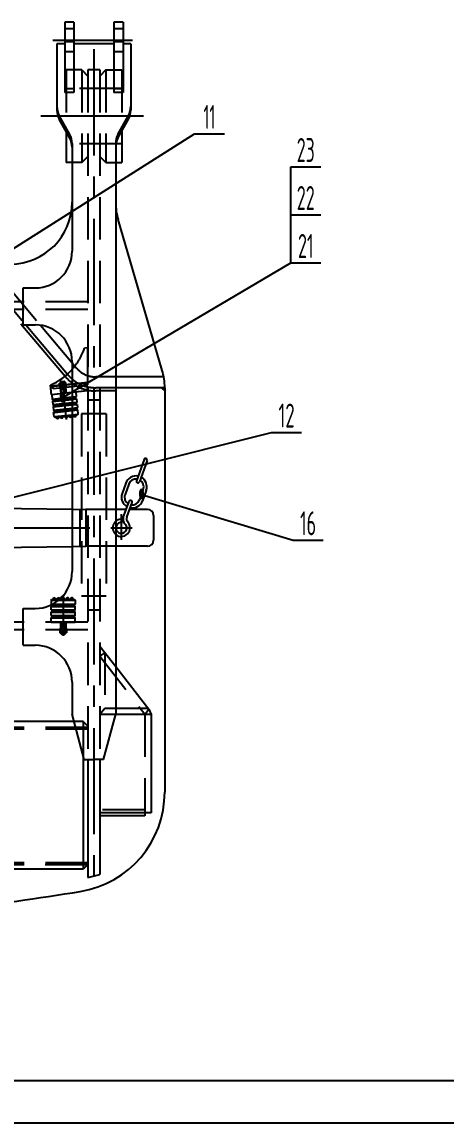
# Model space of a CAD drawing. Header units: millimetres. Extents: x 0 to 14700, y 0 to 10395.
# Drawn here: x 6079 to 7831, y 0 to 4542 of the extents above; entities that cross this region are included whole.
import ezdxf
from ezdxf.enums import TextEntityAlignment as Align

# ---------------------------------------------------------------- set-up
doc = ezdxf.new("R2010")
doc.units = ezdxf.units.MM
doc.header["$LTSCALE"] = 350
doc.linetypes.add('F', pattern=[0.75, 0.5, -0.25])
doc.linetypes.add('G', pattern=[2, 1.25, -0.25, 0.25, -0.25])
for name, color, linetype in [('01', 7, 'Continuous'), ('02', 1, 'Continuous'), ('04', 2, 'F'), ('05', 4, 'G'), ('11', 3, 'Continuous')]:
    doc.layers.add(name, color=color, linetype=linetype)
doc.styles.get("Standard").update_dxf_attribs({"font": 'isocp', "width": 0.707, "bigfont": 'intecad.shx'})

# ---------------------------------------------------------------- blocks, each defined once
blk = doc.blocks.new('*U127')
at = {"layer": '01'}
blk.add_lwpolyline([(25, 5), (415, 5)], dxfattribs=at)
at = {"layer": '02'}
blk.add_lwpolyline([(0, 0), (420, 0)], dxfattribs=at)

msp = doc.modelspace()

# ---------------------------------------------------------------- hatches: boundary and pattern name
at = {"layer": '02'}
for points in [[(6208.2789, 3030.1945), (6197.287, 3039.0927), (6198.3338, 3029.1476)], [(6668.6213, 3033.0924), (6655.6213, 3033.0924), (6668.6213, 3020.0924)]]:
    msp.add_hatch(color=256, dxfattribs=at).paths.add_polyline_path(points)

# ---------------------------------------------------------------- linework, layer by layer
for p, q in [((6200.9509, 3004.285), (6196.7295, 3044.3888)), ((6200.9509, 3004.285), (6196.7295, 3044.3888)), ((6285.4932, 3048.3776), (6197.287, 3039.0927)), ((6197.287, 3039.0927), (6208.2789, 3030.1945)), ((6208.2789, 3030.1945), (6285.4932, 3038.3223))]:
    msp.add_line(p, q)
msp.add_arc((6096.7372, 3277.8787), 254, 293.1830697, 318.2112108)
at = {"layer": '01'}
for p, q in [((6293.6213, 4541.7924), (6255.6213, 4541.7924)), ((6496.6213, 4541.7924), (6458.6213, 4541.7924)), ((6293.6213, 4266.365), (6255.6213, 4266.365)), ((6293.6213, 4251.6147), (6255.6213, 4251.6147)), ((6496.6213, 4266.365), (6458.6213, 4266.365)), ((6496.6213, 4251.6147), (6458.6213, 4251.6147)), ((6074.6213, 3296.5567), (6256.7886, 3080.649)), ((6094.9751, 3292.5924), (6266.6703, 3089.0964)), ((6155.0771, 3291.1409), (6286.1213, 3135.8252)), ((6286.1213, 3140.5924), (6286.1213, 2274.5924)), ((5244.6213, 2546.6246), (6286.1213, 2531.8917)), ((6509.6945, 2531.0924), (6466.1213, 2531.0924)), ((6597.6213, 2531.0924), (6523.5003, 2531.0924)), ((6622.6213, 2506.0924), (6622.6213, 2404.0924)), ((5244.6213, 2363.5602), (6286.1213, 2378.2932)), ((6597.6213, 2379.0924), (6466.1213, 2379.0924)), ((6286.1213, 1818.5924), (6286.1213, 1686.6949)), ((6336.1213, 1500.0924), (6286.1213, 1686.6949)), ((6416.1213, 1500.0924), (6466.1213, 1686.6949)), ((6600.095, 1710.0924), (6466.1213, 1710.0924)), ((6612.1213, 1685.0924), (6466.1213, 1685.0924)), ((6302.3597, 1656.0924), (4731.1213, 1656.0924)), ((6332.1213, 1545.0206), (6332.1213, 1046.847)), ((6336.1213, 1500.0924), (6376.1213, 1500.0924)), ((6416.1213, 1500.0924), (6376.1213, 1500.0924)), ((6612.1213, 1279.0924), (6401.1213, 1279.0924)), ((6587.1213, 1279.0924), (6587.1213, 1267.0924)), ((6587.1213, 1267.0924), (6401.1213, 1267.0924)), ((6332.1213, 1046.847), (4731.1213, 1046.847)), ((6351.1213, 1065.847), (6332.1213, 1046.847)), ((6351.1213, 1012.0924), (6401.1213, 1025.4899))]:
    msp.add_line(p, q, dxfattribs=at)
at = {"layer": '01', "color": 7, "linetype": 'Continuous'}
for p, q in [((6255.6213, 4541.7924), (6255.6213, 4251.6147)), ((6293.6213, 4541.7924), (6293.6213, 4251.6147)), ((6458.6213, 4541.7924), (6458.6213, 4251.6147)), ((6496.6213, 4541.7924), (6496.6213, 4251.6147)), ((6255.6213, 4451.4147), (6223.6213, 4451.4147)), ((6223.6213, 4451.4147), (6223.6213, 4177.9801)), ((6458.6213, 4451.4147), (6293.6213, 4451.4147)), ((6528.6213, 4451.4147), (6496.6213, 4451.4147)), ((6528.6213, 4451.4147), (6528.6213, 4177.9801)), ((6276.5798, 4077.8483), (6233.1627, 4156.1119)), ((6276.5798, 4062.8483), (6233.1627, 4141.1119)), ((6475.6627, 4077.8483), (6519.0798, 4156.1119)), ((6475.6627, 4062.8483), (6519.0798, 4141.1119)), ((6261.1213, 4090.7138), (6261.1213, 3962.0924)), ((6491.1213, 4090.7138), (6491.1213, 3962.0924)), ((6286.1213, 4040.9801), (6286.1213, 3596.5924)), ((6466.1213, 4040.9801), (6466.1213, 1686.6949)), ((6286.1213, 3962.0924), (6261.1213, 3962.0924)), ((6466.1213, 3962.0924), (6491.1213, 3962.0924)), ((6658.3551, 3104.719), (6476.3875, 3726.4658)), ((6083.6213, 3444.5924), (6134.1213, 3444.5924)), ((6083.6213, 3292.5924), (6083.6213, 3444.5924)), ((6083.6213, 3292.5924), (6134.1213, 3292.5924)), ((6664.6193, 3078.0924), (6466.1213, 3078.0924)), ((6286.1213, 3013.2503), (6200.9509, 3004.285)), ((6285.4932, 3013.1842), (6200.9509, 3004.285)), ((6201.9455, 3004.3897), (6203.8298, 2986.4886)), ((6668.6213, 3033.0924), (6466.1213, 3033.0924)), ((6655.6213, 3033.0924), (6668.6213, 3020.0924)), ((6655.6213, 3033.0924), (6668.6213, 3020.0924)), ((6668.6213, 3033.0924), (6668.6213, 2383.0492)), ((6203.8298, 2986.4886), (6286.1213, 2995.1509)), ((6209.3257, 2982.0395), (6203.8298, 2986.4886)), ((6204.8766, 2976.5435), (6286.1213, 2985.0956)), ((6204.8766, 2976.5435), (6209.3257, 2982.0395)), ((6204.8766, 2976.5435), (6206.2375, 2963.615)), ((6206.2375, 2963.615), (6286.1213, 2972.0238)), ((6211.7335, 2959.1659), (6206.2375, 2963.615)), ((6207.2844, 2953.6699), (6286.1213, 2961.9685)), ((6207.2844, 2953.6699), (6211.7335, 2959.1659)), ((6207.2844, 2953.6699), (6208.6453, 2940.7413)), ((6209.3257, 2982.0395), (6286.1213, 2990.1232)), ((6211.7335, 2959.1659), (6286.1213, 2966.9962)), ((6208.6453, 2940.7413), (6286.1213, 2948.8967)), ((6214.1412, 2936.2922), (6208.6453, 2940.7413)), ((6209.6921, 2930.7963), (6211.434, 2932.9481)), ((6209.6921, 2930.7963), (6215.4681, 2931.4043)), ((6211.4718, 2913.8897), (6209.6921, 2930.7963)), ((6211.434, 2932.9481), (6214.1412, 2936.2922)), ((6211.4718, 2913.8897), (6286.1213, 2921.7475)), ((6211.4718, 2913.8897), (6213.6701, 2912.1101)), ((6213.6701, 2912.1101), (6286.1213, 2919.7365)), ((6214.1412, 2936.2922), (6286.1213, 2943.8691)), ((6215.4681, 2931.4043), (6286.1213, 2938.8415)), ((6583.2669, 2736.8771), (6551.8884, 2649.1102)), ((6595.5081, 2732.5006), (6564.1295, 2644.7337)), ((6507.7727, 2639.412), (6492.5969, 2596.9649)), ((6519.8255, 2635.1029), (6504.6497, 2592.6557)), ((6580.0898, 2613.5571), (6564.914, 2571.1099)), ((6592.1426, 2609.248), (6576.9668, 2566.8008)), ((6497.6985, 2497.5394), (6521.5376, 2564.2182)), ((6512.0954, 2499.1923), (6533.7788, 2559.8417)), ((6496.3587, 2490.1512), (6493.9053, 2477.3848)), ((6668.6213, 2383.0492), (6668.6213, 1364.7738)), ((6199.1213, 2157.0924), (6201.1213, 2159.0924)), ((6199.1213, 2157.0924), (6230.5461, 2157.0924)), ((6199.1213, 2157.0924), (6199.1213, 2140.0924)), ((6199.1213, 2140.0924), (6201.0789, 2138.1348)), ((6199.1213, 2140.0924), (6204.9291, 2140.0924)), ((6201.1213, 2159.0924), (6232.933, 2159.0924)), ((6083.6213, 2122.5924), (6134.1213, 2122.5924)), ((6083.6213, 1970.5924), (6083.6213, 2122.5924)), ((6083.6213, 1970.5924), (6134.1213, 1970.5924)), ((6466.1213, 1882.9551), (6602.6254, 1706.8275)), ((6602.6254, 1706.8275), (6587.8414, 1685.0924)), ((6602.6254, 1706.8275), (6612.1213, 1685.0924)), ((6612.1213, 1685.0924), (6612.1213, 1279.0924)), ((6351.1213, 1500.0924), (6351.1213, 1012.0924)), ((6401.1213, 1500.0924), (6401.1213, 1025.4899))]:
    msp.add_line(p, q, dxfattribs=at)
for centre, radius, start, end in [((6299.6213, 4192.9801), 76, 180, 209.0195031), ((6452.6213, 4192.9801), 76, 330.9804969, 0), ((6299.6213, 4177.9801), 76, 180, 209.0195031), ((6452.6213, 4177.9801), 76, 330.9804969, 0), ((6210.1213, 4040.9801), 76, 0, 29.0195031), ((6210.1213, 4025.9801), 76, 0, 29.0195031), ((6542.1213, 4040.9801), 76, 150.9804969, 180), ((6542.1213, 4025.9801), 76, 150.9804969, 180), ((6031.1213, 3798.0924), 255, 270, 0), ((6721.1213, 3798.0924), 255, 180, 196.3132511), ((6134.1213, 3596.5924), 152, 270, 0), ((6413.6213, 3033.0924), 255, 0, 16.3132511), ((6225.6042, 2913.3663), 7, 186.009006, 6.009006), ((6243.5053, 2915.2506), 7, 186.009006, 334.3099979), ((6243.5053, 2915.2506), 7, 334.3099979, 6.009006), ((6261.4064, 2917.1349), 7, 186.009006, 6.009006), ((6279.3075, 2919.0192), 7, 186.009006, 346.7538349), ((6589.3875, 2734.6889), 6.5, 340.3269413, 160.3269413), ((6549.9576, 2624.33), 44.8, 78.7007919, 160.3269413), ((6549.9576, 2624.33), 32, 82.0911257, 160.3269413), ((6558.009, 2646.922), 6.5, 160.3269413, 340.3269413), ((6549.9576, 2624.33), 32, 340.3269413, 58.651598), ((6549.9576, 2624.33), 44.8, 340.3269413, 62.0158903), ((6534.7819, 2581.8828), 44.8, 160.3269413, 241.9530907), ((6534.7819, 2581.8828), 32, 160.3269413, 238.5627569), ((6527.6582, 2562.0299), 6.5, 340.3269413, 160.3269413), ((6534.7819, 2581.8828), 44.8, 258.6379924, 340.3269413), ((6534.7819, 2581.8828), 32, 262.0022846, 340.3269413), ((6530.9279, 2492.4593), 20, 160.3269413, 222.133134), ((6489.6213, 2455.0924), 35.7003, 79.121737, 131.167143), ((6489.6213, 2455.0924), 35.7003, 228.832857, 42.133134), ((6489.6213, 2455.0924), 22.7003, 79.121737, 49.4096558), ((6519.356, 2489.7963), 23, 160.3269413, 229.4096558), ((6134.1213, 2274.5924), 152, 270, 0), ((6213.1213, 2159.0924), 7, 0, 180), ((6231.1213, 2159.0924), 7, 31.699008, 180), ((6253.6213, 1364.7738), 415, 279.217402, 0), ((4483.6213, 12272.0924), 11465, 273.90603439, 279.217402)]:
    msp.add_arc(centre, radius, start, end, dxfattribs=at)
at = {"layer": '01'}
for centre, radius, start, end in [((6134.1213, 3140.5924), 152, 0, 90), ((6597.6213, 2506.0924), 25, 0, 90), ((6597.6213, 2404.0924), 25, 270, 0), ((6134.1213, 1818.5924), 152, 0, 90)]:
    msp.add_arc(centre, radius, start, end, dxfattribs=at)
at = {"layer": '02'}
for p, q in [((4524.0196, 2644.1298), (6791.2842, 4080.7602)), ((6791.2842, 4080.7602), (6915.2842, 4080.7602)), ((7189.2366, 3944.3757), (7313.2366, 3944.3757)), ((7189.2366, 3746.3858), (7189.2366, 3944.3757)), ((7189.2366, 3746.3858), (7313.2366, 3746.3858)), ((7189.2366, 3548.3959), (7189.2366, 3746.3858)), ((6244.9755, 2990.8197), (7189.2366, 3548.3959)), ((7189.2366, 3548.3959), (7313.2366, 3548.3959)), ((5659.0911, 2485.4151), (7109.8673, 2848.9709)), ((7109.8673, 2848.9709), (7233.8673, 2848.9709)), ((6572.5019, 2592.3335), (7198.8128, 2404.5129)), ((7198.8128, 2404.5129), (7322.8128, 2404.5129))]:
    msp.add_line(p, q, dxfattribs=at)
at = {"layer": '04', "color": 2, "linetype": 'F'}
for p, q in [((6293.6213, 4513.3924), (6255.6213, 4513.3924)), ((6496.6213, 4513.3924), (6458.6213, 4513.3924)), ((6293.6213, 4460.1457), (6255.6213, 4460.1457)), ((6496.6213, 4460.1457), (6458.6213, 4460.1457)), ((6293.6213, 4418.1924), (6255.6213, 4418.1924)), ((6496.6213, 4418.1924), (6458.6213, 4418.1924)), ((6326.1213, 4344.0924), (6261.1213, 4344.0924)), ((6261.1213, 4344.0924), (6261.1213, 4090.7138)), ((6326.1213, 4344.0924), (6351.1213, 4319.0924)), ((6326.1213, 4344.0924), (6326.1213, 3962.0924)), ((6401.1213, 4344.0924), (6351.1213, 4344.0924)), ((6351.1213, 4344.0924), (6351.1213, 1500.0924)), ((6426.1213, 4344.0924), (6401.1213, 4319.0924)), ((6401.1213, 4344.0924), (6401.1213, 1500.0924)), ((6426.1213, 4344.0924), (6491.1213, 4344.0924)), ((6426.1213, 4344.0924), (6426.1213, 3962.0924)), ((6491.1213, 4344.0924), (6491.1213, 4090.7138)), ((6491.1213, 4267.0924), (6261.1213, 4267.0924)), ((6491.1213, 4039.0924), (6261.1213, 4039.0924)), ((6326.1213, 3962.0924), (6286.1213, 3962.0924)), ((6326.1213, 3962.0924), (6351.1213, 3987.0924)), ((6426.1213, 3962.0924), (6401.1213, 3987.0924)), ((6426.1213, 3962.0924), (6466.1213, 3962.0924)), ((5966.7284, 3444.5924), (6094.9751, 3292.5924)), ((6025.6059, 3444.5924), (6155.0771, 3291.1409)), ((6351.1213, 3388.0924), (4483.6213, 3388.0924)), ((6351.1213, 3356.0924), (4483.6213, 3356.0924)), ((6350.4932, 3198.0042), (6337.3902, 3196.6249)), ((6350.4932, 3045.1644), (6350.4932, 3198.0042)), ((6286.1213, 3135.8252), (6303.3698, 3115.382)), ((6266.6703, 3089.0964), (6268.9763, 3086.3633)), ((6350.7025, 3053.2307), (6199.4854, 3037.3131)), ((6233.7736, 3051.8826), (6247.0751, 3053.2827)), ((6235.3229, 3037.1639), (6233.7736, 3051.8826)), ((6238.6479, 3056.9205), (6240.0717, 3058.6792)), ((6238.6479, 3056.9205), (6254.56, 3058.5955)), ((6240.6684, 3037.7266), (6238.6479, 3056.9205)), ((6240.6684, 3037.7266), (6239.119, 3052.4452)), ((6240.0717, 3058.6792), (6252.8013, 3060.0192)), ((6240.7102, 3052.6127), (6240.0717, 3058.6792)), ((6260.3766, 3054.6829), (6247.0751, 3053.2827)), ((6254.56, 3058.5955), (6252.8013, 3060.0192)), ((6253.4399, 3053.9527), (6252.8013, 3060.0192)), ((6256.5804, 3039.4015), (6254.56, 3058.5955)), ((6256.5804, 3039.4015), (6255.0311, 3054.1202)), ((6256.7886, 3080.649), (6259.0404, 3077.9801)), ((6261.9259, 3039.9642), (6260.3766, 3054.6829)), ((6350.4932, 3055.2197), (6285.4932, 3048.3776)), ((6285.4932, 3038.3223), (6350.4932, 3045.1644)), ((6285.4932, 3038.3223), (6350.4932, 3045.1644)), ((6351.1213, 3020.0924), (6348.5042, 3044.955)), ((6466.1213, 3078.0924), (6383.6213, 3078.0924)), ((6248.6244, 3038.564), (6235.3229, 3037.1639)), ((6236.4914, 3037.2869), (6248.6244, 3038.564)), ((6236.9206, 3033.2094), (6236.4914, 3037.2869)), ((6249.0536, 3034.4866), (6236.9206, 3033.2094)), ((6241.2284, 3008.5247), (6238.6113, 3033.3874)), ((6238.6113, 3033.3874), (6241.2284, 3008.5247)), ((6238.6113, 3033.3874), (6241.2284, 3008.5247)), ((6243.7147, 3008.7865), (6241.0976, 3033.6491)), ((6241.621, 3028.6766), (6257.5331, 3030.3515)), ((6243.2122, 3028.8441), (6242.6888, 3033.8166)), ((6248.6244, 3038.564), (6246.6995, 3034.2388)), ((6248.6244, 3038.564), (6261.9259, 3039.9642)), ((6260.7574, 3039.8412), (6248.6244, 3038.564)), ((6249.0536, 3034.4866), (6250.9785, 3038.8118)), ((6249.0536, 3034.4866), (6261.1866, 3035.7637)), ((6255.9419, 3030.184), (6255.4184, 3035.1565)), ((6259.6268, 3010.4614), (6257.0096, 3035.324)), ((6262.113, 3010.7231), (6259.4959, 3035.5858)), ((6259.4959, 3035.5858), (6262.113, 3010.7231)), ((6259.4959, 3035.5858), (6262.113, 3010.7231)), ((6261.1866, 3035.7637), (6260.7574, 3039.8412)), ((6351.1213, 3020.0924), (6285.4932, 3013.1842)), ((6351.1213, 3020.0924), (6285.4932, 3013.1842)), ((6301.396, 3014.8582), (6303.2803, 2996.9571)), ((6466.1213, 3033.0924), (6383.6213, 3033.0924)), ((6466.1213, 3033.0924), (6383.6213, 3033.0924)), ((6466.1213, 3020.0924), (6383.6213, 3020.0924)), ((6286.1213, 2995.1509), (6303.2803, 2996.9571)), ((6286.1213, 2990.1232), (6298.8312, 2991.4611)), ((6286.1213, 2985.0956), (6304.3272, 2987.012)), ((6298.8312, 2991.4611), (6303.2803, 2996.9571)), ((6304.3272, 2987.012), (6298.8312, 2991.4611)), ((6301.239, 2968.5875), (6305.6881, 2974.0834)), ((6306.7349, 2964.1384), (6301.239, 2968.5875)), ((6304.3272, 2987.012), (6305.6881, 2974.0834)), ((6306.7349, 2964.1384), (6308.0958, 2951.2098)), ((6303.6467, 2945.7139), (6308.0958, 2951.2098)), ((6309.1427, 2941.2648), (6303.6467, 2945.7139)), ((6310.9223, 2924.3582), (6309.1427, 2941.2648)), ((6310.9223, 2924.3582), (6309.1427, 2922.1598)), ((6325.1213, 2925.0924), (6325.1213, 2173.0924)), ((6427.1213, 2925.0924), (6427.1213, 2173.0924)), ((6286.1213, 2531.8917), (6342.6213, 2531.0924)), ((6317.6213, 2531.5337), (6317.6213, 2378.6511)), ((6466.1213, 2531.0924), (6342.6213, 2531.0924)), ((6342.6213, 2531.0924), (6342.6213, 2379.0924)), ((6286.1213, 2378.2932), (6342.6213, 2379.0924)), ((6466.1213, 2379.0924), (6342.6213, 2379.0924)), ((6204.1213, 2135.0924), (6199.1213, 2130.0924)), ((6201.0789, 2138.1348), (6204.1213, 2135.0924)), ((6204.1213, 2135.0924), (6257.1213, 2135.0924)), ((6204.1213, 2135.0924), (6294.1213, 2135.0924)), ((6204.9291, 2140.0924), (6299.1213, 2140.0924)), ((6230.5461, 2157.0924), (6299.1213, 2157.0924)), ((6232.933, 2159.0924), (6297.1213, 2159.0924)), ((6299.1213, 2140.0924), (6294.1213, 2135.0924)), ((6294.1213, 2135.0924), (6299.1213, 2130.0924)), ((6299.1213, 2157.0924), (6297.1213, 2159.0924)), ((6299.1213, 2157.0924), (6299.1213, 2140.0924)), ((6199.1213, 2117.0924), (6199.1213, 2130.0924)), ((6199.1213, 2130.0924), (6299.1213, 2130.0924)), ((6199.1213, 2117.0924), (6204.1213, 2112.0924)), ((6199.1213, 2117.0924), (6299.1213, 2117.0924)), ((6204.1213, 2112.0924), (6199.1213, 2107.0924)), ((6199.1213, 2094.0924), (6199.1213, 2107.0924)), ((6199.1213, 2107.0924), (6299.1213, 2107.0924)), ((6199.1213, 2094.0924), (6204.1213, 2089.0924)), ((6199.1213, 2094.0924), (6299.1213, 2094.0924)), ((6204.1213, 2112.0924), (6294.1213, 2112.0924)), ((6204.1213, 2112.0924), (6257.1213, 2112.0924)), ((6299.1213, 2117.0924), (6294.1213, 2112.0924)), ((6294.1213, 2112.0924), (6299.1213, 2107.0924)), ((6299.1213, 2094.0924), (6294.1213, 2089.0924)), ((6299.1213, 2117.0924), (6299.1213, 2130.0924)), ((6299.1213, 2094.0924), (6299.1213, 2107.0924)), ((6351.1213, 2066.0924), (4788.6213, 2066.0924)), ((6204.1213, 2089.0924), (6199.1213, 2084.0924)), ((6199.1213, 2084.0924), (6299.1213, 2084.0924)), ((6199.1213, 2066.0924), (6199.1213, 2084.0924)), ((6199.1213, 2066.0924), (6299.1213, 2066.0924)), ((6204.1213, 2089.0924), (6257.1213, 2089.0924)), ((6204.1213, 2089.0924), (6294.1213, 2089.0924)), ((6238.6213, 2066.0924), (6238.6213, 2041.0924)), ((6241.1213, 2066.0924), (6241.1213, 2041.0924)), ((6241.1213, 2046.0924), (6257.1213, 2046.0924)), ((6242.7213, 2046.0924), (6242.7213, 2041.0924)), ((6255.5213, 2046.0924), (6255.5213, 2041.0924)), ((6257.1213, 2066.0924), (6257.1213, 2041.0924)), ((6259.6213, 2066.0924), (6259.6213, 2041.0924)), ((6294.1213, 2089.0924), (6299.1213, 2084.0924)), ((6299.1213, 2066.0924), (6299.1213, 2084.0924)), ((6351.1213, 2034.0924), (4788.6213, 2034.0924)), ((6235.7463, 2036.9924), (6235.7463, 2022.1924)), ((6249.1213, 2036.9924), (6235.7463, 2036.9924)), ((6235.7463, 2022.1924), (6249.1213, 2022.1924)), ((6249.1213, 2041.0924), (6236.9213, 2041.0924)), ((6236.9213, 2041.0924), (6236.9213, 2036.9924)), ((6236.9213, 2036.9924), (6249.1213, 2036.9924)), ((6241.1213, 2036.9924), (6241.1213, 2017.6924)), ((6241.1213, 2036.9924), (6241.1213, 2022.1924)), ((6241.1213, 2017.6924), (6242.7213, 2016.0924)), ((6241.1213, 2017.6924), (6257.1213, 2017.6924)), ((6242.7213, 2022.1924), (6242.7213, 2016.0924)), ((6242.7213, 2016.0924), (6255.5213, 2016.0924)), ((6249.1213, 2036.9924), (6246.7541, 2041.0924)), ((6249.1213, 2041.0924), (6261.3213, 2041.0924)), ((6249.1213, 2041.0924), (6251.4884, 2036.9924)), ((6249.1213, 2036.9924), (6262.4963, 2036.9924)), ((6261.3213, 2036.9924), (6249.1213, 2036.9924)), ((6262.4963, 2022.1924), (6249.1213, 2022.1924)), ((6255.5213, 2022.1924), (6255.5213, 2016.0924)), ((6257.1213, 2017.6924), (6255.5213, 2016.0924)), ((6257.1213, 2036.9924), (6257.1213, 2017.6924)), ((6257.1213, 2036.9924), (6257.1213, 2022.1924)), ((6261.3213, 2041.0924), (6261.3213, 2036.9924)), ((6262.4963, 2036.9924), (6262.4963, 2022.1924)), ((6401.1213, 1966.8229), (6466.1213, 1882.9551)), ((6420.7626, 1941.4802), (6401.0025, 1926.1655)), ((6401.0025, 1926.1655), (6587.8414, 1685.0924)), ((6420.7626, 1941.4802), (6420.7626, 1710.0924)), ((6420.7626, 1710.0924), (6401.1213, 1685.0924)), ((6466.1213, 1685.0924), (6401.1213, 1685.0924)), ((6466.1213, 1710.0924), (6420.7626, 1710.0924)), ((6587.1213, 1685.0924), (6587.1213, 1279.0924)), ((6332.1213, 1656.0924), (6302.3597, 1656.0924)), ((6332.1213, 1656.0924), (6332.1213, 1545.0206)), ((6351.1213, 1637.0924), (6332.1213, 1656.0924)), ((6351.1213, 1631.0924), (4712.1213, 1631.0924)), ((6351.1213, 1624.0924), (4712.1213, 1624.0924)), ((6587.1213, 1292.0924), (6401.1213, 1292.0924)), ((6351.1213, 1073.0924), (4712.1213, 1073.0924)), ((6350.2357, 1064.9614), (4713.0068, 1064.9614))]:
    msp.add_line(p, q, dxfattribs=at)
at = {"layer": '04'}
for p, q in [((6286.1213, 2972.0238), (6305.6881, 2974.0834)), ((6286.1213, 2966.9962), (6301.239, 2968.5875)), ((6286.1213, 2961.9685), (6306.7349, 2964.1384)), ((6401.1213, 2982.0924), (6351.1213, 2982.0924)), ((6286.1213, 2948.8967), (6308.0958, 2951.2098)), ((6286.1213, 2943.8691), (6303.6467, 2945.7139)), ((6286.1213, 2938.8415), (6309.1427, 2941.2648)), ((6286.1213, 2921.7475), (6310.9223, 2924.3582)), ((6286.1213, 2919.7365), (6309.1427, 2922.1598)), ((6427.1213, 2925.0924), (6325.1213, 2925.0924)), ((6427.1213, 2173.0924), (6325.1213, 2173.0924)), ((6401.1213, 2116.0924), (6351.1213, 2116.0924))]:
    msp.add_line(p, q, dxfattribs=at)
at = {"layer": '04', "color": 2, "linetype": 'F'}
for centre, radius, start, end in [((6096.7372, 3277.8787), 254, 318.2112108, 341.3433241), ((6383.6213, 3183.0924), 105, 220.1552521, 270), ((6383.6213, 3183.0924), 163, 220.1552521, 233.2618044), ((6383.6213, 3183.0924), 150, 220.1552521, 229.4583981), ((6383.6213, 3183.0924), 150, 220.1552521, 229.4583981), ((6383.6213, 3183.0924), 150, 229.4583981, 270), ((6383.6213, 3183.0924), 163, 233.2618044, 270), ((6279.3075, 2919.0192), 7, 346.7538349, 6.009006), ((6297.2086, 2920.9036), 7, 186.009006, 6.009006), ((6489.6213, 2455.0924), 35.7003, 131.167143, 228.832857), ((6231.1213, 2159.0924), 7, 0, 31.699008), ((6249.1213, 2159.0924), 7, 0, 180), ((6267.1213, 2159.0924), 7, 0, 180), ((6285.1213, 2159.0924), 7, 0, 180)]:
    msp.add_arc(centre, radius, start, end, dxfattribs=at)
at = {"layer": '05', "color": 4, "linetype": 'G'}
for p, q in [((6535.8567, 4465.7924), (6206.4128, 4465.7924)), ((6376.1213, 4429.2067), (6376.1213, 964.3663)), ((6581.1343, 4153.0924), (6156.9989, 4153.0924)), ((6247.0711, 3053.3201), (6254.5425, 2982.3418)), ((6263.0451, 2901.5672), (6255.005, 2977.9487)), ((6489.6213, 2406.2876), (6489.6213, 2511.0473)), ((4521.3279, 2455.0924), (6622.6213, 2455.0924)), ((6249.1213, 2174.7462), (6249.1213, 2097.9426))]:
    msp.add_line(p, q, dxfattribs=at)
at = {"layer": '05'}
msp.add_line((6249.1213, 2174.7462), (6249.1213, 2009.9386), dxfattribs=at)

# ---------------------------------------------------------------- block references
at = {"layer": '01', "xscale": 35, "yscale": 35, "zscale": 35}
msp.add_blockref('*U127', (0, 0), dxfattribs=at)

# ---------------------------------------------------------------- texts
at = {"layer": '02', "width": 0.605172}
for p, p2 in [((6232.9755, 2970.8197), (6256.9755, 2970.8197)), ((6232.9755, 2970.8197), (6256.9755, 2970.8197)), ((6560.5019, 2572.3335), (6584.5019, 2572.3335))]:
    msp.add_text('●', height=40, dxfattribs=at).set_placement(p, p2, align=Align.FIT)
at = {"layer": '11'}
for s, width, p, p2 in [('11', 0.582235, (6828.7879, 4100.7602), (6877.7805, 4100.7602)), ('23', 0.581958, (7214.0366, 3964.3757), (7288.4366, 3964.3757)), ('22', 0.573679, (7214.0366, 3766.3858), (7288.4366, 3766.3858)), ('21', 0.623098, (7218.8527, 3568.3959), (7283.6205, 3568.3959)), ('12', 0.611465, (7138.2703, 2868.9709), (7205.4643, 2868.9709)), ('16', 0.610556, (7227.5816, 2424.5129), (7294.044, 2424.5129))]:
    msp.add_text(s, height=98.99495, dxfattribs=dict(at, width=width)).set_placement(p, p2, align=Align.FIT)

doc.saveas('drawing.dxf')
